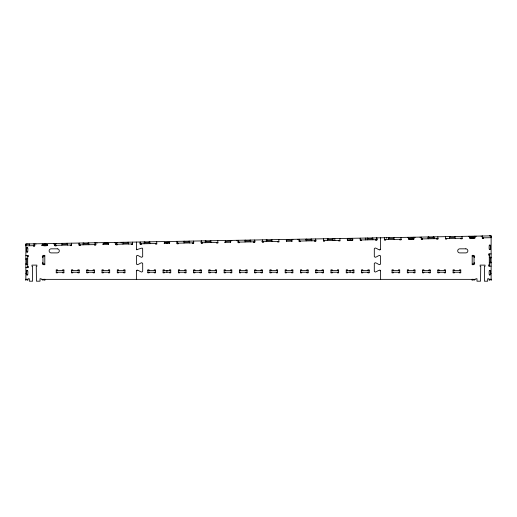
<?xml version="1.0" encoding="UTF-8"?>
<svg xmlns="http://www.w3.org/2000/svg" width="517" height="517" viewBox="0 0 517 517"><rect width="100%" height="100%" fill="white"/><g stroke="black" fill="none" stroke-linecap="round" stroke-linejoin="round"><path stroke-width="0.78" d="M136.385 279.361L136.385 270.798C137.341 268.155 141.748 274.016 142.692 271.367L142.692 263.424C141.755 260.768 137.328 266.643 136.385 263.987L136.385 256.051C137.328 253.395 141.755 259.263 142.692 256.606L142.653 248.444L142.085 248.063L136.566 249.666L136.385 242.059M380.615 237.794L380.615 249.239C379.659 251.882 375.245 246.014 374.302 248.671L374.302 256.606C375.245 259.263 379.672 253.395 380.615 256.051L380.615 263.987C379.672 266.643 375.245 260.768 374.302 263.424L374.302 271.367C375.245 274.016 379.659 268.155 380.615 270.798L380.615 279.361M27.705 251.882C26.115 253.744 26.69 248.166 26.787 247.817C28.377 245.956 27.802 251.533 27.705 251.882L26.483 251.882M27.705 274.779C26.115 276.64 26.69 271.063 26.787 270.708C28.377 268.853 27.802 274.43 27.705 274.779L26.483 274.779M489.295 245.271C490.885 243.41 490.303 248.987 490.213 249.343C488.617 251.197 489.198 245.627 489.295 245.271L490.213 245.271M489.295 270.708C490.885 268.853 490.303 274.43 490.213 274.779C488.617 276.64 489.198 271.063 489.295 270.708L490.517 270.708M136.385 270.798L136.999 270.191M380.615 249.239L380.001 249.84M102.76 244.476L108.434 244.379C110.896 242.499 100.821 242.673 103.348 244.463M408.611 238.221C406.679 240.153 413.374 238.822 413.716 239.048C415.649 237.122 408.986 238.44 408.643 238.221L408.656 239.138L414.046 239.041M474.858 237.975C476.487 235.836 469.947 237.594 469.501 237.187C467.788 239.093 476.448 238.738 474.787 237.064L469.694 237.154L469.714 238.072L475.104 237.975M164.387 242.486C162.448 244.418 169.149 243.087 169.492 243.313C171.424 241.374 164.729 242.706 164.387 242.486L169.473 242.395M224.572 242.35L230.543 242.247C232.482 240.321 225.813 241.633 225.47 241.42C224.029 241.769 226.42 243.617 225.464 240.961M42.304 244.612C50.02 242.996 49.244 247.023 42.116 245.504C40.339 243.662 48.999 243.714 47.402 245.439L41.709 245.543M103.355 243.546L108.447 243.462M291.614 240.263C291.103 242.24 292.777 240.411 291.588 240.263C291.245 240.502 284.518 239.403 286.515 241.265L292.241 241.168M34.994 245.659L25.869 245.821L25.85 243.985L491.118 235.862L491.15 237.697L482.064 237.852M54.427 245.317L71.566 245.019M78.888 244.89L96.046 244.593M115.478 244.25L132.623 243.953M139.945 243.824L156.767 243.533M177.118 243.177L193.675 242.887L193.642 241.058L193.668 243.501L192.447 243.52L192.44 242.912M201.003 242.764L218 242.467M237.994 242.118L255.036 241.82M261.757 241.697L278.915 241.4M298.955 241.051L316.087 240.754M323.409 240.625L339.934 240.334M377.151 239.688L360.278 239.978L360.252 238.15L360.304 240.592L361.519 240.567L361.512 239.959M384.48 239.558L401.496 239.261M421.071 238.919L438.209 238.621M445.531 238.492L462.385 238.201M177.131 243.785L177.092 241.349L177.131 243.785L178.352 243.766L178.339 243.158M489.295 235.81L491.124 235.81L491.124 280.582M27.705 244.043L25.869 244.043L25.869 280.582M26.483 247.817L27.705 247.817M489.295 249.343L490.517 249.343M491.124 253.918L488.681 253.918L488.681 255.139L489.295 255.139M25.869 255.45L28.312 255.45L28.312 256.665L27.705 256.665M44.798 255.954L42.355 255.954L42.355 257.175L42.969 257.175M472.195 255.954L474.638 255.954L474.638 257.175L474.031 257.175M489.295 257.195L491.124 257.169M491.124 257.886L490.213 257.886L490.213 262.164L491.124 262.164M25.869 258.694L27.705 258.72M25.869 259.418L26.787 259.418L26.787 263.689L25.869 263.689M42.969 262.875L42.355 262.875L42.355 264.097L44.798 264.097M474.031 262.875L474.638 262.875L474.638 264.097L472.195 264.097M489.295 262.862L491.124 262.862M25.869 264.387L27.705 264.413M489.295 264.911L488.681 264.911L488.681 266.132L491.124 266.132M27.705 266.436L28.312 266.436L28.312 267.657L25.869 267.657M56.25 270.404L63.882 270.404M71.514 270.404L79.146 270.404M86.778 270.404L94.411 270.404M102.043 270.404L109.675 270.404M117.307 270.404L124.94 270.404M147.836 270.404L155.468 270.404M163.101 270.404L170.733 270.404M178.365 270.404L185.997 270.404M193.629 270.404L201.262 270.404M208.887 270.404L216.52 270.404M224.152 270.404L231.784 270.404M239.416 270.404L247.048 270.404M254.681 270.404L262.313 270.404M269.945 270.404L277.577 270.404M285.21 270.404L292.842 270.404M300.474 270.404L308.106 270.404M315.738 270.404L323.371 270.404M331.003 270.404L338.635 270.404M346.267 270.404L353.899 270.404M361.532 270.404L369.164 270.404M392.06 270.404L399.693 270.404M407.325 270.404L414.957 270.404M422.589 270.404L430.222 270.404M437.854 270.404L445.486 270.404M453.118 270.404L460.75 270.404M26.483 270.708L27.705 270.708M56.25 272.239L63.882 272.239M71.514 272.239L79.146 272.239M86.778 272.239L94.411 272.239M102.043 272.239L109.675 272.239M117.307 272.239L124.94 272.239M147.836 272.239L155.468 272.239M163.101 272.239L170.733 272.239M178.365 272.239L185.997 272.239M193.629 272.239L201.262 272.239M208.887 272.239L216.52 272.239M224.152 272.239L231.784 272.239M239.416 272.239L247.048 272.239M254.681 272.239L262.313 272.239M269.945 272.239L277.577 272.239M285.21 272.239L292.842 272.239M300.474 272.239L308.106 272.239M315.738 272.239L323.371 272.239M331.003 272.239L338.635 272.239M346.267 272.239L353.899 272.239M361.532 272.239L369.164 272.239M392.06 272.239L399.693 272.239M407.325 272.239L414.957 272.239M422.589 272.239L430.222 272.239M437.854 272.239L445.486 272.239M453.118 272.239L460.75 272.239M25.869 273.661L26.328 273.661M490.665 273.661L491.124 273.661M489.295 274.779L490.517 274.779M25.869 279.186L26.328 279.186M490.665 279.186L491.124 279.186M25.869 279.361L28.112 279.361L28.112 278.747L29.333 278.747L29.333 281.19L32.597 281.19L32.597 266.333L31.989 266.333L31.989 265.111L36.869 265.111L36.869 266.333L36.261 266.333L36.455 281.19L40.016 281.19L40.016 278.747L41.237 278.747L41.237 279.361L475.763 279.361L475.763 278.747L476.984 278.747L476.984 281.19L480.545 281.19L480.739 266.333L480.125 266.333L480.125 265.111L485.011 265.111L485.011 266.333L484.403 266.333L484.403 281.19L487.667 281.19L487.667 278.747L488.888 278.747L488.888 279.361L491.124 279.361M380.111 270.204L380.615 270.805M136.882 249.834L136.385 249.233M483.628 237.826L483.634 238.44L482.413 238.46L482.374 236.017M482.4 236.017L482.432 237.846M481.178 236.036L481.185 236.495M475.989 236.127L475.995 236.586M474.768 236.153L474.774 236.605M469.682 236.237L469.688 236.696M468.46 236.263L468.467 236.721M462.024 236.372L462.069 238.815L460.847 238.835L460.834 238.227M455.128 236.495L455.16 238.324M454.43 236.508L454.443 237.419L450.171 237.497L450.158 236.579M449.46 236.592L449.493 238.421M446.74 238.473L446.746 239.08L445.525 239.106L445.505 236.663M437.873 236.792L437.899 239.235L436.678 239.255L436.665 238.647M433.912 237.781L433.899 236.864L433.905 238.692M433.918 238.085L433.931 238.692M433.175 236.876L433.188 237.794L428.916 237.865L428.903 236.954M428.205 236.96L428.238 238.796M428.179 236.96L428.205 238.492M422.57 238.893L422.576 239.507L421.355 239.526L421.316 237.083L421.374 238.912M422.247 238.44L422.26 238.899M420.121 237.103L420.127 237.562M414.931 237.193L414.938 237.652M413.71 237.219L413.716 237.671M413.729 238.13L413.742 239.048M408.624 237.303L408.63 237.762M407.402 237.329L407.409 237.781M400.966 237.439L401.011 239.882L399.79 239.901L399.777 239.293M394.07 237.562L394.103 239.39M393.372 237.568L393.392 238.486L389.114 238.563L389.101 237.646M388.403 237.658L388.435 239.487M386.658 237.691L386.671 238.298M385.682 239.539L385.688 240.147L384.474 240.166L384.448 237.73M376.815 237.859L376.848 239.694M376.796 237.859L376.841 240.302L375.62 240.321L375.607 239.714M372.815 237.93L372.847 239.759M372.117 237.943L372.137 238.86L367.858 238.932L367.846 238.014M367.148 238.027L367.18 239.862M365.338 238.059L365.37 239.894M352.62 238.285L352.652 240.114C345.369 241.937 345.33 237.62 352.646 239.197C354.649 241.071 347.909 239.966 347.573 240.205L347.54 238.983M350.093 239.242L350.106 240.159M339.908 238.505L339.953 240.948L338.732 240.967L338.719 240.36M334.809 238.595L334.842 240.424M333.032 238.621L333.038 240.457M332.308 238.634L332.321 239.552L328.049 239.63L328.036 238.712M327.339 238.725L327.371 240.554M324.624 240.605L324.637 241.213L323.416 241.232L323.383 238.796M315.738 238.925L315.784 241.368L314.562 241.387L314.549 240.78M311.751 238.996L311.783 240.825M311.053 239.009L311.066 239.927L306.794 239.998L306.781 239.08M306.116 240.928L306.083 239.093L306.07 239.707M300.455 241.025L300.467 241.633L299.246 241.659L299.201 239.216L299.259 241.045M298.012 239.235L298.018 239.694M292.822 239.326L292.829 239.785M291.601 239.345L291.607 239.804M286.521 240.05L286.541 241.271M278.85 239.571L278.896 242.014L277.674 242.034L277.661 241.42M271.955 239.688L271.987 241.523M271.263 239.701L271.276 240.618L267.005 240.696L266.985 239.778M266.268 239.791L266.32 241.62M263.567 241.665L263.58 242.279L262.358 242.299L262.332 239.856M254.732 241.82L254.7 239.991L254.726 242.434L253.504 242.454L253.492 241.846M250.7 240.062L250.732 241.891M250.008 240.075L250.021 240.987L245.749 241.064L245.73 240.147M245.032 240.159L245.064 241.995M239.397 242.092L239.41 242.699L238.188 242.719L238.143 240.282L238.208 242.111M236.954 240.302L236.96 240.76M231.765 240.392L231.771 240.851M230.543 240.411L230.55 240.87M230.556 241.329L230.576 242.247M217.799 240.638L217.838 243.08L216.617 243.1L216.61 242.486M210.904 240.754L210.936 242.589M210.206 240.767L210.219 241.685L205.947 241.756L205.934 240.844M205.236 240.857L205.268 242.686M202.509 242.732L202.522 243.345L201.3 243.365L201.255 240.922M201.275 240.922L201.307 242.757M189.649 241.129L189.681 242.958M188.951 241.142L188.963 242.053L184.692 242.13L184.672 241.213M183.981 241.226L184.013 243.055M169.466 242.092L169.492 243.313M166.926 242.441L166.946 243.358M164.374 242.176L164.4 243.397M156.741 241.704L156.78 244.147L155.559 244.166L155.552 243.552M149.872 241.82L149.878 243.656M149.148 241.833L149.161 242.751L144.889 242.822L144.876 241.911M144.178 241.917L144.211 243.753M141.451 243.798L141.464 244.412L140.243 244.431L140.197 241.988L140.249 243.824M132.591 242.124L132.611 244.567L131.389 244.586L131.383 243.979M128.591 242.195L128.623 244.024M127.893 242.202L127.906 243.119L123.634 243.197L123.621 242.279M122.923 242.292L122.956 244.121M121.178 242.324L121.185 242.932M117.281 244.224L117.294 244.832L116.073 244.851L116.034 242.415M116.945 242.395L116.952 242.854M116.965 243.772L116.978 244.224M116.06 242.408L116.092 244.244M115.11 242.428L115.117 242.887M114.839 242.434L114.845 242.893M108.441 243.158L108.46 244.373M103.355 243.242L103.374 244.463M96.931 242.744L96.938 243.203M95.684 242.764L95.723 245.213L94.501 245.232L94.495 244.619M94.76 242.783L94.773 243.242M94.785 244.16L94.792 244.612M88.814 242.887L88.821 244.715M88.09 242.9L88.11 243.817L83.832 243.888L83.819 242.977M83.095 242.984L83.153 244.819M80.394 244.864L80.406 245.478L79.185 245.497L79.146 243.055L79.198 244.884M71.533 243.19L71.553 245.633L70.331 245.653L70.325 245.039M67.559 243.255L67.565 245.09M66.835 243.268L66.855 244.186L62.576 244.263L62.563 243.345M61.866 243.358L61.898 245.187M56.23 245.291L56.237 245.898L55.015 245.918L54.976 243.475L55.035 245.31M55.888 243.462L55.894 243.921M55.914 244.838L55.92 245.291M54.052 243.494L54.065 243.953M53.781 243.501L53.787 243.953M42.291 244.005L42.316 245.53M35.873 243.811L35.886 244.27M34.626 243.83L34.665 246.273L33.443 246.299L33.437 245.685M33.708 243.85L33.715 244.308M33.728 245.22L33.741 245.678M29.534 243.921L29.566 245.756M28.803 243.934L28.81 244.392M489.295 253.918L489.295 266.132M489.295 279.186L489.295 280.582M474.031 255.954L474.031 264.097M474.031 279.186L474.031 280.582M473.417 255.954L473.417 255.346L472.195 255.346L472.195 264.704L473.417 264.704L473.417 264.097M472.195 279.186L472.195 280.582M459.529 270.404L459.529 269.796L460.75 269.796L460.75 272.847L459.529 272.847L459.529 272.239M454.34 270.404L454.34 269.796L453.118 269.796L453.118 272.847L454.34 272.847L454.34 272.239M444.265 270.404L444.265 269.796L445.486 269.796L445.486 272.847L444.265 272.847L444.265 272.239M439.075 270.404L439.075 269.796L437.854 269.796L437.854 272.847L439.075 272.847L439.075 272.239M429 270.404L429 269.796L430.222 269.796L430.222 272.847L429 272.847L429 272.239M423.811 270.404L423.811 269.796L422.589 269.796L422.589 272.847L423.811 272.847L423.811 272.239M413.736 270.404L413.736 269.796L414.957 269.796L414.957 272.847L413.736 272.847L413.736 272.239M408.546 270.404L408.546 269.796L407.325 269.796L407.325 272.847L408.546 272.847L408.546 272.239M398.471 270.404L398.471 269.796L399.693 269.796L399.693 272.847L398.471 272.847L398.471 272.239M393.282 270.404L393.282 269.796L392.06 269.796L392.06 272.847L393.282 272.847L393.282 272.239M367.942 270.404L367.942 269.796L369.164 269.796L369.164 272.847L367.942 272.847L367.942 272.239M362.753 270.404L362.753 269.796L361.532 269.796L361.532 272.847L362.753 272.847L362.753 272.239M352.678 270.404L352.678 269.796L353.899 269.796L353.899 272.847L352.678 272.847L352.678 272.239M350.087 270.404L350.087 272.239M347.489 270.404L347.489 269.796L346.267 269.796L346.267 272.847L347.489 272.847L347.489 272.239M337.414 270.404L337.414 269.796L338.635 269.796L338.635 272.847L337.414 272.847L337.414 272.239M332.224 270.404L332.224 269.796L331.003 269.796L331.003 272.847L332.224 272.847L332.224 272.239M322.149 270.404L322.149 269.796L323.371 269.796L323.371 272.847L322.149 272.847L322.149 272.239M316.96 270.404L316.96 269.796L315.738 269.796L315.738 272.847L316.96 272.847L316.96 272.239M306.885 270.404L306.885 269.796L308.106 269.796L308.106 272.847L306.885 272.847L306.885 272.239M301.695 270.404L301.695 269.796L300.474 269.796L300.474 272.847L301.695 272.847L301.695 272.239M291.62 270.404L291.62 269.796L292.842 269.796L292.842 272.847L291.62 272.847L291.62 272.239M286.431 270.404L286.431 269.796L285.21 269.796L285.21 272.847L286.431 272.847L286.431 272.239M276.356 270.404L276.356 269.796L277.577 269.796L277.577 272.847L276.356 272.847L276.356 272.239M271.166 270.404L271.166 269.796L269.945 269.796L269.945 272.847L271.166 272.847L271.166 272.239M261.091 270.404L261.091 269.796L262.313 269.796L262.313 272.847L261.091 272.847L261.091 272.239M255.902 270.404L255.902 269.796L254.681 269.796L254.681 272.847L255.902 272.847L255.902 272.239M245.827 270.404L245.827 269.796L247.048 269.796L247.048 272.847L245.827 272.847L245.827 272.239M240.638 270.404L240.638 269.796L239.416 269.796L239.416 272.847L240.638 272.847L240.638 272.239M230.563 270.404L230.563 269.796L231.784 269.796L231.784 272.847L230.563 272.847L230.563 272.239M225.373 270.404L225.373 269.796L224.152 269.796L224.152 272.847L225.373 272.847L225.373 272.239M215.305 270.404L215.305 269.796L216.52 269.796L216.52 272.847L215.305 272.847L215.305 272.239M210.109 270.404L210.109 269.796L208.887 269.796L208.887 272.847L210.109 272.847L210.109 272.239M200.04 270.404L200.04 269.796L201.262 269.796L201.262 272.847L200.04 272.847L200.04 272.239M194.844 270.404L194.844 269.796L193.629 269.796L193.629 272.847L194.844 272.847L194.844 272.239M184.776 270.404L184.776 269.796L185.997 269.796L185.997 272.847L184.776 272.847L184.776 272.239M179.586 270.404L179.586 269.796L178.365 269.796L178.365 272.847L179.586 272.847L179.586 272.239M169.511 270.404L169.511 269.796L170.733 269.796L170.733 272.847L169.511 272.847L169.511 272.239M166.913 270.404L166.913 272.239M164.322 270.404L164.322 269.796L163.101 269.796L163.101 272.847L164.322 272.847L164.322 272.239M154.247 270.404L154.247 269.796L155.468 269.796L155.468 272.847L154.247 272.847L154.247 272.239M149.058 270.404L149.058 269.796L147.836 269.796L147.836 272.847L149.058 272.847L149.058 272.239M123.718 270.404L123.718 269.796L124.94 269.796L124.94 272.847L123.718 272.847L123.718 272.239M118.529 270.404L118.529 269.796L117.307 269.796L117.307 272.847L118.529 272.847L118.529 272.239M108.454 270.404L108.454 269.796L109.675 269.796L109.675 272.847L108.454 272.847L108.454 272.239M103.264 270.404L103.264 269.796L102.043 269.796L102.043 272.847L103.264 272.847L103.264 272.239M93.189 270.404L93.189 269.796L94.411 269.796L94.411 272.847L93.189 272.847L93.189 272.239M88 270.404L88 269.796L86.778 269.796L86.778 272.847L88 272.847L88 272.239M77.925 270.404L77.925 269.796L79.146 269.796L79.146 272.847L77.925 272.847L77.925 272.239M72.735 270.404L72.735 269.796L71.514 269.796L71.514 272.847L72.735 272.847L72.735 272.239M62.66 270.404L62.66 269.796L63.882 269.796L63.882 272.847L62.66 272.847L62.66 272.239M57.471 270.404L57.471 269.796L56.25 269.796L56.25 272.847L57.471 272.847L57.471 272.239M44.798 279.186L44.798 280.582M43.577 255.954L43.577 255.346L44.798 255.346L44.798 264.704L43.577 264.704L43.577 264.097M42.969 255.954L42.969 264.097M42.969 279.186L42.969 280.582M27.705 255.45L27.705 267.657M27.705 279.186L27.705 280.582M57.264 248.832L51.157 248.832A2.036 2.036 0 0 0 49.128 250.868A2.036 2.036 0 0 0 51.157 252.903L57.264 252.903A2.036 2.036 0 0 0 59.3 250.868A2.036 2.036 0 0 0 57.264 248.832M465.836 248.832L459.736 248.832A2.036 2.036 0 0 0 457.7 250.868A2.036 2.036 0 0 0 459.736 252.903L465.836 252.903A2.036 2.036 0 0 0 467.872 250.868A2.036 2.036 0 0 0 465.836 248.832"/></g></svg>
